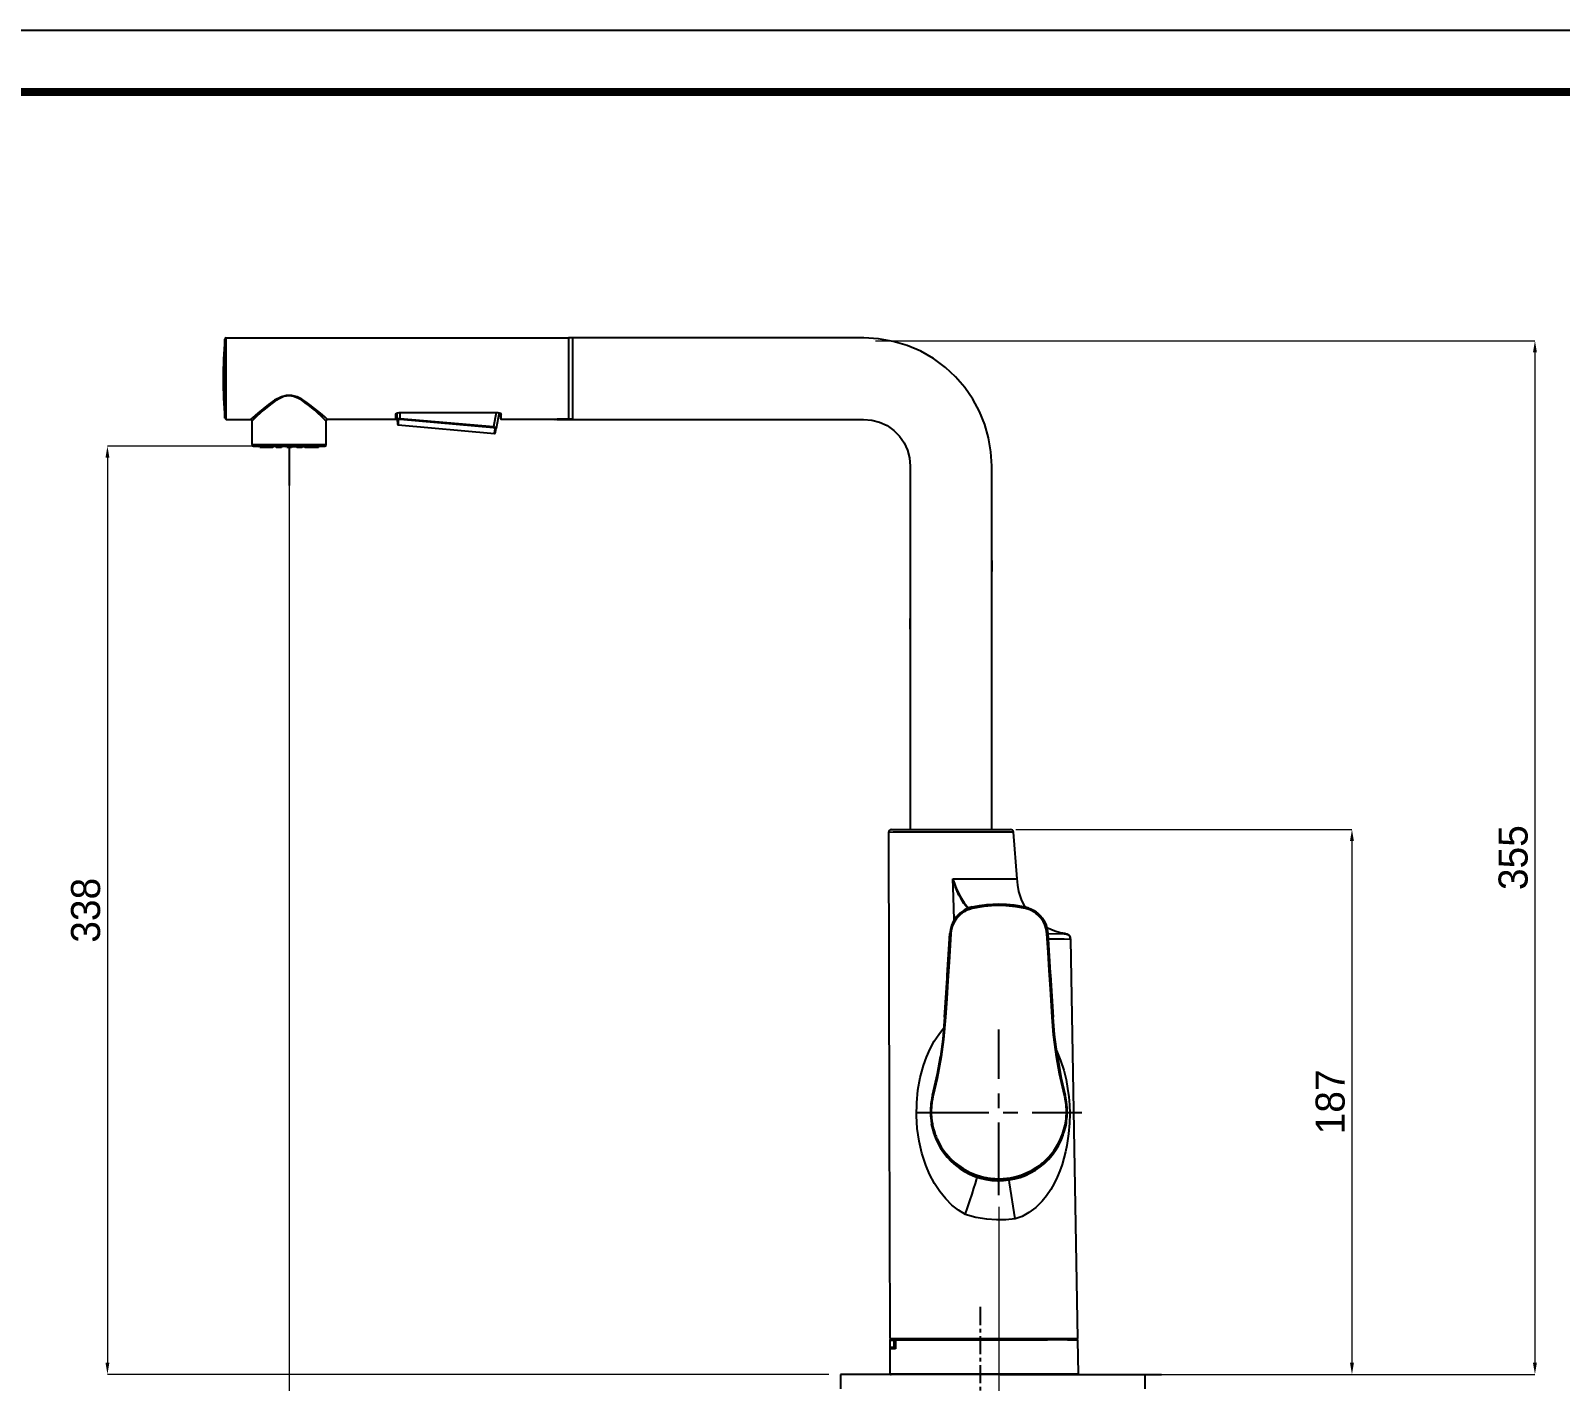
# Model space of a CAD drawing. Extents: x 1350 to 2592, y -2 to 907.
# Drawn here: x 1783 to 2309, y 443 to 907 of the extents above; entities that cross this region are included whole.
import ezdxf

# ---------------------------------------------------------------- set-up
doc = ezdxf.new("R2010")
doc.units = 0
doc.header["$LTSCALE"] = 10
doc.header["$MEASUREMENT"] = 0
doc.header["$PDMODE"] = 3
doc.header["$PDSIZE"] = -10
doc.linetypes.add('CENTER', pattern=[2, 1.25, -0.25, 0.25, -0.25])
doc.linetypes.add('CENTERX2', pattern=[4, 2.5, -0.5, 0.5, -0.5])
doc.layers.get('0').update_dxf_attribs({"linetype": 'CONTINUOUS'})
doc.layers.get('DEFPOINTS').update_dxf_attribs({"linetype": 'CONTINUOUS'})
doc.layers.add('중심선', color=1, linetype='CENTER', lineweight=25)
doc.styles.add('Daelim Dimension', font='')
doc.styles.get('Daelim Dimension').set_extended_font_data('나눔고딕')
doc.dimstyles.new('DEFAULT', dxfattribs={"dimscale": 2, "dimtxt": 2, "dimasz": 2, "dimexe": 0, "dimexo": 2, "dimgap": 1, "dimtad": 1, "dimdec": 0, "dimzin": 9, "dimdsep": 46, "dimtxsty": 'Daelim Dimension', "dimcen": 0.5, "dimclrd": 5, "dimclre": 5, "dimclrt": 256, "dimadec": 1, "dimazin": 0, "dimtfac": 1, "dimtdec": 0, "dimtix": 1, "dimtmove": 0, "dimatfit": 3, "dimfxl": 1, "dimtolj": 1, "dimtzin": 1, "dimlwd": 9, "dimlwe": 9, "dimarcsym": 0})

# ---------------------------------------------------------------- blocks, each defined once
blk = doc.blocks.new('*D10')
at = {"color": 5, "lineweight": 9, "ltscale": 0.5, "transparency": 16777216}
for p, q in [((1859.37, 764.59), (1809.15, 764.59)), ((1809.15, 760.59), (1809.15, 449.39)), ((2057.26, 445.39), (1809.15, 445.39))]:
    blk.add_line(p, q, dxfattribs=at)
at = {"color": 5, "ltscale": 0.5, "transparency": 16777216}
for points in [[(1808.49, 760.59), (1809.82, 760.59), (1809.15, 764.59)], [(1808.49, 449.39), (1809.82, 449.39), (1809.15, 445.39)]]:
    blk.add_solid(points, dxfattribs=at)
at = {"layer": 'DEFPOINTS', "color": 0, "ltscale": 0.5, "transparency": 16777216}
for p in [(1863.37, 764.59), (1809.15, 445.39), (2061.26, 445.39)]:
    blk.add_point(p, dxfattribs=at)
at = {"color": 7, "ltscale": 0.5, "transparency": 16777216, "insert": (1801.7, 604.99), "char_height": 10, "attachment_point": 5, "rotation": 90, "style": 'Daelim Dimension'}
blk.add_mtext('\\A1;\\A1;338', dxfattribs=at)
blk = doc.blocks.new('*D3')
at = {"color": 5, "lineweight": 9, "ltscale": 0.5, "transparency": 16777216}
for p, q in [((2121.49, 632.79), (2237.1, 632.79)), ((2237.1, 628.79), (2237.1, 449.39)), ((2147.88, 445.39), (2237.1, 445.39))]:
    blk.add_line(p, q, dxfattribs=at)
at = {"color": 5, "ltscale": 0.5, "transparency": 16777216}
for points in [[(2236.43, 628.79), (2237.77, 628.79), (2237.1, 632.79)], [(2236.43, 449.39), (2237.77, 449.39), (2237.1, 445.39)]]:
    blk.add_solid(points, dxfattribs=at)
at = {"layer": 'DEFPOINTS', "color": 0, "ltscale": 0.5, "transparency": 16777216}
for p in [(2117.49, 632.79), (2143.88, 445.39), (2237.1, 445.39)]:
    blk.add_point(p, dxfattribs=at)
at = {"color": 7, "ltscale": 0.5, "transparency": 16777216, "insert": (2229.66, 539.09), "char_height": 10, "attachment_point": 5, "rotation": 90, "style": 'Daelim Dimension'}
blk.add_mtext('\\A1;187', dxfattribs=at)
blk = doc.blocks.new('*D11')
at = {"color": 5, "lineweight": 9, "ltscale": 0.5, "transparency": 16777216}
for p, q in [((2073.3, 800.81), (2300.02, 800.81)), ((2300.02, 796.81), (2300.02, 449.39)), ((2147.88, 445.39), (2300.02, 445.39))]:
    blk.add_line(p, q, dxfattribs=at)
at = {"color": 5, "ltscale": 0.5, "transparency": 16777216}
for points in [[(2299.35, 796.81), (2300.69, 796.81), (2300.02, 800.81)], [(2299.35, 449.39), (2300.69, 449.39), (2300.02, 445.39)]]:
    blk.add_solid(points, dxfattribs=at)
at = {"layer": 'DEFPOINTS', "color": 0, "ltscale": 0.5, "transparency": 16777216}
for p in [(2069.3, 800.81), (2143.88, 445.39), (2300.02, 445.39)]:
    blk.add_point(p, dxfattribs=at)
at = {"color": 7, "ltscale": 0.5, "transparency": 16777216, "insert": (2292.57, 623.1), "char_height": 10, "attachment_point": 5, "rotation": 90, "style": 'Daelim Dimension'}
blk.add_mtext('\\A1;355', dxfattribs=at)
blk = doc.blocks.new('*D12')
at = {"color": 5, "lineweight": 9, "ltscale": 0.5, "transparency": 16777216}
for p, q in [((1871.62, 754.07), (1871.62, 395.21)), ((2115.68, 502.99), (2115.68, 395.21)), ((1875.62, 395.21), (2111.68, 395.21))]:
    blk.add_line(p, q, dxfattribs=at)
at = {"color": 5, "ltscale": 0.5, "transparency": 16777216}
for points in [[(1875.62, 395.87), (1875.62, 394.54), (1871.62, 395.21)], [(2111.68, 395.87), (2111.68, 394.54), (2115.68, 395.21)]]:
    blk.add_solid(points, dxfattribs=at)
at = {"layer": 'DEFPOINTS', "color": 0, "ltscale": 0.5, "transparency": 16777216}
for p in [(1871.62, 758.07), (2115.68, 506.99), (2115.68, 395.21)]:
    blk.add_point(p, dxfattribs=at)
at = {"color": 7, "ltscale": 0.5, "transparency": 16777216, "insert": (1993.65, 402.6), "char_height": 10, "attachment_point": 5, "style": 'Daelim Dimension'}
blk.add_mtext('\\A1;244', dxfattribs=at)

msp = doc.modelspace()

# ---------------------------------------------------------------- linework, layer by layer
at = {"color": 1, "linetype": 'CENTER', "ltscale": 0.5}
msp.add_line((2109.28, 468.59), (2109.28, 347.88), dxfattribs=at)
at = {"ltscale": 0.5}
msp.add_line((2165.82, 445.39), (2165.82, 440.39), dxfattribs=at)
msp.add_lwpolyline([(1350.49, -2.02), (2591.73, -2.02), (2591.73, 907.46), (1350.49, 907.46)], close=True, dxfattribs=at)
at = {"color": 5, "linetype": 'ByBlock', "lineweight": 200, "const_width": 2.86}
msp.add_lwpolyline([(1370.45, 36.93), (2571.65, 36.93), (2571.65, 886.35), (1370.45, 886.35)], close=True, dxfattribs=at)
at = {"color": 0, "linetype": 'Continuous'}
for points in [[(2085.22, 757.74), (2085.22, 701.66), (2085.22, 705.37), (2085.22, 669.08), (2085.22, 632.79)], [(2113.22, 632.79), (2113.22, 688.91), (2113.22, 725.22), (2113.22, 721.53), (2113.22, 757.84)]]:
    msp.add_lwpolyline(points, dxfattribs=at)
at = {"layer": '중심선', "color": 0, "linetype": 'Continuous'}
for p, q in [((1849.53, 774.25), (1849.53, 801.34)), ((1850.03, 801.79), (1967.72, 801.79)), ((1850.03, 773.79), (1850.03, 801.79)), ((1969.22, 801.79), (1967.72, 801.79)), ((1967.72, 801.79), (1967.72, 773.99)), ((1967.72, 801.79), (1967.72, 787.79)), ((1969.22, 773.79), (1969.22, 801.79)), ((1969.22, 773.79), (1969.22, 801.79)), ((1967.72, 787.79), (1967.72, 773.79)), ((1850.03, 773.79), (1858.37, 773.79)), ((1908.27, 773.79), (1884.87, 773.79)), ((1908.27, 773.79), (1908.27, 775.44)), ((1908.47, 773.99), (1908.47, 775.62)), ((1908.83, 773.67), (1908.81, 775.98)), ((1909.47, 776.17), (1943.37, 776.17)), ((1909.47, 776.14), (1943.37, 776.14)), ((1909.83, 773.99), (1909.81, 776.14)), ((1941.9, 770.92), (1909.81, 773.73)), ((1941.92, 771.18), (1909.83, 773.99)), ((1942.84, 776.14), (1941.92, 771.18)), ((1943.85, 776.1), (1942.85, 770.69)), ((1944.37, 775.63), (1944.42, 775.63)), ((1944.37, 773.99), (1944.37, 775.62)), ((1944.57, 773.79), (1944.57, 775.44)), ((1956.52, 773.79), (1944.57, 773.79)), ((1963.72, 773.79), (1969.22, 773.79)), ((1965.32, 773.99), (1967.72, 773.99)), ((1965.32, 773.98), (1967.72, 773.98)), ((1969.22, 773.9), (1965.42, 773.9)), ((1967.72, 773.79), (1969.22, 773.79)), ((1858.87, 765.09), (1858.87, 773.29)), ((1884.37, 765.09), (1884.37, 773.29)), ((1909.12, 771.87), (1942.26, 768.97)), ((1858.87, 765.09), (1884.37, 765.09)), ((1859.37, 764.59), (1883.87, 764.59)), ((1861.54, 764.09), (1861.47, 764.59)), ((1862.03, 764.09), (1861.96, 764.59)), ((1862.04, 764.09), (1862.03, 764.09)), ((1862.05, 764.59), (1862.14, 764.08)), ((1862.18, 764.09), (1862.08, 764.59)), ((1862.43, 764.09), (1862.18, 764.09)), ((1862.43, 764.09), (1862.4, 764.59)), ((1863.08, 764.09), (1863.04, 764.59)), ((1863.7, 764.09), (1863.08, 764.09)), ((1863.7, 764.09), (1863.79, 764.59)), ((1864.01, 764.59), (1864.11, 764.08)), ((1864.01, 764.08), (1864.06, 764.35)), ((1864.25, 764.09), (1864.15, 764.59)), ((1864.73, 764.09), (1864.25, 764.09)), ((1864.73, 764.09), (1864.73, 764.59)), ((1865.43, 764.09), (1865.43, 764.59)), ((1865.9, 764.09), (1865.43, 764.09)), ((1865.9, 764.09), (1866, 764.59)), ((1866.05, 764.08), (1866.15, 764.59)), ((1867.07, 764.49), (1866.13, 764.49)), ((1867.05, 764.59), (1867.15, 764.08)), ((1867.45, 764.09), (1867.36, 764.59)), ((1868.07, 764.09), (1867.45, 764.09)), ((1868.07, 764.09), (1868.11, 764.59)), ((1868.72, 764.09), (1868.76, 764.59)), ((1868.98, 764.09), (1868.72, 764.09)), ((1868.98, 764.09), (1869.07, 764.59)), ((1869.01, 764.08), (1869.11, 764.59)), ((1870.73, 764.49), (1869.09, 764.49)), ((1870.79, 764.09), (1870.72, 764.59)), ((1871.28, 764.09), (1871.21, 764.59)), ((1871.96, 764.09), (1871.28, 764.09)), ((1871.96, 764.09), (1872.03, 764.59)), ((1872.45, 764.09), (1872.52, 764.59)), ((1872.51, 764.49), (1874.15, 764.49)), ((1874.13, 764.59), (1874.23, 764.08)), ((1874.26, 764.09), (1874.17, 764.59)), ((1874.52, 764.09), (1874.26, 764.09)), ((1874.52, 764.09), (1874.48, 764.59)), ((1875.17, 764.09), (1875.13, 764.59)), ((1875.79, 764.09), (1875.17, 764.09)), ((1875.79, 764.09), (1875.88, 764.59)), ((1876.09, 764.08), (1876.19, 764.59)), ((1876.17, 764.49), (1877.11, 764.49)), ((1877.09, 764.59), (1877.19, 764.08)), ((1877.33, 764.09), (1877.23, 764.59)), ((1877.81, 764.09), (1877.33, 764.09)), ((1877.81, 764.09), (1877.81, 764.59)), ((1878.51, 764.09), (1878.51, 764.59)), ((1878.99, 764.09), (1878.51, 764.09)), ((1878.99, 764.09), (1879.08, 764.59)), ((1879.13, 764.08), (1879.23, 764.59)), ((1879.18, 764.35), (1879.23, 764.08)), ((1879.54, 764.09), (1879.44, 764.59)), ((1880.16, 764.09), (1879.54, 764.09)), ((1880.16, 764.09), (1880.2, 764.59)), ((1880.8, 764.09), (1880.84, 764.59)), ((1881.06, 764.09), (1880.8, 764.09)), ((1881.06, 764.09), (1881.15, 764.59)), ((1881.1, 764.08), (1881.19, 764.59)), ((1881.21, 764.09), (1881.2, 764.09)), ((1881.21, 764.09), (1881.28, 764.59)), ((1881.7, 764.09), (1881.77, 764.59)), ((2097.93, 582.65), (2098.83, 597.02)), ((2132.53, 597.02), (2133.38, 583.47)), ((2138.58, 596.94), (2138.58, 596.94)), ((2097.03, 568.27), (2097.87, 581.7)), ((2097.87, 581.7), (2097.93, 582.65)), ((2133.37, 583.47), (2133.43, 582.65)), ((2133.43, 582.65), (2134.33, 568.27)), ((2080.94, 457.8), (2080.94, 457.34)), ((2105.76, 457.8), (2121.68, 457.8)), ((2078.14, 457.14), (2078.14, 454.74)), ((2079.59, 457.14), (2079.59, 454.74)), ((2080.11, 457.14), (2080.11, 454.74)), ((2083.19, 457.32), (2083.19, 457.59)), ((2083.37, 457.59), (2083.37, 457.39)), ((2084.47, 457.34), (2084.47, 457.54)), ((2084.85, 457.34), (2084.85, 457.54)), ((2084.93, 457.54), (2084.93, 457.39)), ((2085.94, 457.54), (2085.94, 457.39)), ((2086.14, 457.54), (2086.14, 457.39)), ((2121.68, 457.59), (2105.76, 457.59)), ((2105.78, 457.39), (2122.16, 457.39)), ((2122.16, 457.2), (2105.78, 457.2)), ((2141.59, 457.39), (2141.59, 457.59)), ((2116.11, 445.39), (2061.26, 445.39)), ((2061.26, 445.39), (2061.26, 440.39)), ((2106.22, 445.6), (2121.8, 445.6)), ((2121.81, 445.39), (2106.22, 445.39)), ((2116.11, 445.39), (2171.65, 445.39))]:
    msp.add_line(p, q, dxfattribs=at)
at = {"layer": '중심선', "linetype": 'CENTERX2'}
for p, q in [((1871.62, 765.09), (1871.62, 751.06)), ((2115.68, 506.99), (2115.68, 563.99)), ((2087.18, 535.49), (2144.18, 535.49))]:
    msp.add_line(p, q, dxfattribs=at)
at = {"layer": '중심선', "color": 0, "linetype": 'Continuous'}
for points in [[(2069.3, 801.79), (2035.27, 801.79), (2013.26, 801.79), (1991.24, 801.79), (1969.22, 801.79)], [(2113.22, 757.84), (2112.95, 762.66), (2112.15, 767.42), (2110.84, 772.06), (2109.03, 776.54), (2106.74, 780.79), (2103.99, 784.75), (2100.82, 788.39), (2097.28, 791.67), (2093.21, 794.67), (2088.82, 797.19), (2084.17, 799.17), (2079.33, 800.61), (2074.35, 801.49), (2069.3, 801.79)], [(1884.87, 773.79), (1884.65, 773.98), (1884.02, 774.53), (1883.06, 775.37), (1881.83, 776.41), (1880.4, 777.58), (1878.8, 778.83), (1877.43, 779.8), (1875.95, 780.73), (1874.35, 781.52), (1872.6, 782.03), (1870.77, 782.05), (1869.02, 781.57), (1866.65, 780.35), (1864.54, 778.9), (1862.66, 777.44), (1861.02, 776.08), (1859.94, 775.16), (1859.1, 774.43), (1858.56, 773.96), (1858.37, 773.79)], [(1884.37, 773.29), (1884.37, 773.29), (1884.37, 773.29), (1884.35, 773.31), (1884.07, 773.57), (1883.49, 774.12), (1882.66, 774.89), (1881.63, 775.84), (1880.43, 776.91), (1879.42, 777.77), (1878.34, 778.65), (1877.19, 779.53), (1875.96, 780.37), (1874.63, 781.12), (1873.18, 781.68), (1871.62, 781.9), (1869.81, 781.61), (1868.15, 780.89), (1866.65, 779.96), (1865.27, 778.94), (1863.99, 777.92), (1862.81, 776.91), (1861.61, 775.84), (1860.58, 774.89), (1859.74, 774.12), (1859.16, 773.57), (1858.89, 773.31), (1858.87, 773.29), (1858.87, 773.29)], [(1858.37, 773.79), (1858.76, 773.61), (1858.87, 773.29)], [(1908.27, 775.44), (1908.37, 775.72), (1908.67, 775.97), (1909.47, 776.17)], [(1908.27, 775.44), (1908.42, 775.5), (1908.47, 775.62)], [(1908.47, 775.62), (1908.47, 775.69), (1908.49, 775.74)], [(1908.48, 775.74), (1908.63, 775.87), (1908.85, 776.01), (1909.48, 776.14)], [(1908.86, 773.75), (1908.84, 773.7), (1908.83, 773.67)], [(1908.83, 773.67), (1908.84, 772.26), (1908.84, 772.17), (1908.84, 772.17), (1908.84, 772.17), (1908.84, 772.17), (1908.84, 772.17), (1908.84, 772.17), (1908.84, 772.17), (1908.84, 772.17)], [(1909.11, 773.4), (1908.89, 773.5), (1908.83, 773.67)], [(1909.83, 773.99), (1909.14, 773.92), (1908.86, 773.75)], [(1909.81, 773.73), (1909.32, 773.66), (1909.16, 773.54), (1909.11, 773.4)], [(1909.11, 773.4), (1909.12, 771.97), (1909.12, 771.88), (1909.12, 771.87), (1909.12, 771.87), (1909.12, 771.87), (1909.12, 771.87)], [(1909.47, 776.17), (1909.47, 776.14), (1909.47, 776.14), (1909.47, 776.14), (1909.47, 776.14)], [(1909.81, 773.73), (1909.82, 773.85), (1909.83, 773.99)], [(1943.37, 776.17), (1943.37, 776.14), (1943.37, 776.14), (1943.37, 776.14), (1943.37, 776.14)], [(1943.37, 776.17), (1943.91, 776.08), (1944.32, 775.87), (1944.57, 775.44)], [(1943.86, 776.06), (1944.22, 775.87), (1944.35, 775.74)], [(1944.37, 775.62), (1944.36, 775.69), (1944.35, 775.74)], [(1944.57, 775.44), (1944.41, 775.51), (1944.37, 775.62)], [(1956.52, 773.79), (1956.52, 773.79), (1956.53, 773.79), (1956.63, 773.8), (1957.92, 773.86), (1959.21, 773.8), (1959.31, 773.79), (1959.32, 773.79), (1959.32, 773.79)], [(1963.02, 773.79), (1960.95, 773.79), (1959.32, 773.79)], [(1963.02, 773.79), (1963.02, 773.79), (1963.03, 773.79), (1963.19, 773.82), (1963.69, 773.89), (1964.43, 773.96), (1965.32, 773.99)], [(1963.52, 773.86), (1963.63, 773.81), (1963.72, 773.79)], [(1965.42, 773.9), (1963.85, 773.81), (1963.73, 773.79), (1963.72, 773.79), (1963.72, 773.79), (1963.72, 773.79), (1963.72, 773.79), (1963.72, 773.79), (1963.72, 773.79)], [(1969.22, 773.79), (2003.19, 773.79), (2025.17, 773.79), (2047.16, 773.79), (2069.14, 773.79)], [(2069.14, 773.79), (2071.95, 773.56), (2074.68, 772.83), (2077.24, 771.63), (2079.55, 770.01), (2081.54, 768), (2083.12, 765.72), (2084.28, 763.19), (2084.99, 760.51), (2085.22, 757.74)], [(1908.84, 772.17), (1908.97, 771.93), (1909.17, 771.87)], [(1941.9, 770.92), (1941.91, 771.05), (1941.92, 771.18)], [(1942.53, 770.48), (1942.5, 770.63), (1942.37, 770.77), (1941.9, 770.92)], [(1942.85, 770.76), (1942.71, 770.92), (1942.49, 771.04), (1941.92, 771.18)], [(1942.21, 768.98), (1942.47, 769.04), (1942.58, 769.22)], [(1942.26, 768.97), (1942.26, 768.97), (1942.26, 768.97), (1942.26, 768.97), (1942.26, 768.98), (1942.27, 769.07), (1942.53, 770.48)], [(1942.53, 770.48), (1942.76, 770.54), (1942.85, 770.69)], [(1942.58, 769.22), (1942.58, 769.22), (1942.58, 769.22), (1942.58, 769.22), (1942.59, 769.31), (1942.85, 770.69)], [(1942.85, 770.69), (1942.85, 770.71), (1942.85, 770.73), (1942.85, 770.74), (1942.85, 770.76)], [(1862.03, 764.09), (1861.65, 764.09), (1861.54, 764.09)], [(1863.08, 764.09), (1862.66, 764.09), (1862.43, 764.09)], [(1864.01, 764.09), (1864.01, 764.09), (1863.99, 764.09), (1863.7, 764.09)], [(1864.25, 764.09), (1864.12, 764.09), (1864.11, 764.09), (1864.11, 764.09)], [(1865.43, 764.09), (1865.04, 764.09), (1864.73, 764.09)], [(1866.05, 764.09), (1866.05, 764.09), (1866.05, 764.09), (1866.05, 764.09), (1866.05, 764.09), (1866.05, 764.09), (1866.05, 764.09), (1866.04, 764.09), (1865.9, 764.09)], [(1867.45, 764.09), (1867.16, 764.09), (1867.15, 764.09), (1867.14, 764.09)], [(1868.72, 764.09), (1868.41, 764.09), (1868.07, 764.09)], [(1871.28, 764.09), (1870.9, 764.09), (1870.79, 764.09)], [(1872.45, 764.09), (1872.28, 764.09), (1871.96, 764.09)], [(1875.17, 764.09), (1874.75, 764.09), (1874.52, 764.09)], [(1876.09, 764.09), (1876.09, 764.09), (1876.07, 764.09), (1875.79, 764.09)], [(1877.33, 764.09), (1877.2, 764.09), (1877.19, 764.09), (1877.19, 764.09)], [(1878.51, 764.09), (1878.12, 764.09), (1877.81, 764.09)], [(1879.13, 764.09), (1879.13, 764.09), (1879.13, 764.09), (1879.13, 764.09), (1879.13, 764.09), (1879.13, 764.09), (1879.13, 764.09), (1879.12, 764.09), (1878.99, 764.09)], [(1879.54, 764.09), (1879.25, 764.09), (1879.24, 764.09), (1879.23, 764.09)], [(1880.8, 764.09), (1880.5, 764.09), (1880.16, 764.09)], [(1881.7, 764.09), (1881.53, 764.09), (1881.21, 764.09)], [(2078.71, 632.79), (2078.27, 632.7), (2077.92, 632.43), (2077.68, 631.78)], [(2120.75, 631.87), (2120.75, 631.87), (2120.75, 631.87), (2120.75, 631.87), (2120.75, 631.87), (2120.75, 631.87), (2120.65, 631.87), (2119.11, 631.87), (2099.22, 631.85), (2079.32, 631.81), (2077.79, 631.79), (2077.69, 631.79), (2077.68, 631.79), (2077.68, 631.79), (2077.68, 631.79)], [(2077.68, 631.79), (2077.96, 534.35), (2078.18, 457.8)], [(2078.68, 632.79), (2078.68, 632.79), (2078.68, 632.79), (2078.68, 632.79), (2078.68, 632.79), (2078.68, 632.79), (2078.68, 632.79), (2078.74, 632.79), (2079.68, 632.79), (2092.75, 632.79)], [(2092.75, 632.79), (2117.49, 632.79), (2119.6, 632.79), (2119.73, 632.79), (2119.73, 632.79), (2119.73, 632.79), (2119.73, 632.79), (2119.73, 632.79), (2119.73, 632.79), (2119.73, 632.79)], [(2120.75, 631.86), (2120.63, 632.27), (2120.36, 632.59), (2119.73, 632.79)], [(2122.01, 615.79), (2120.75, 631.87)], [(2100.35, 601.72), (2100.06, 609.6), (2099.83, 615.79)], [(2099.83, 615.79), (2099.88, 615.79), (2099.92, 615.79)], [(2100.08, 615.15), (2099.99, 615.51), (2099.92, 615.79)], [(2099.92, 615.79), (2120.46, 615.79), (2121.92, 615.79), (2122, 615.79), (2122.01, 615.79), (2122.01, 615.79), (2122.01, 615.79), (2122.01, 615.79)], [(2124.74, 606.05), (2123.45, 608.65), (2122.57, 611.43), (2122.18, 613.68), (2122, 615.96)], [(2100.08, 615.15), (2101.1, 612.3), (2102.46, 609.58), (2103.75, 607.58), (2105.22, 605.71)], [(2104.98, 605.59), (2104.17, 606.63), (2103.65, 607.36), (2103.16, 608.11), (2102.56, 609.1), (2101.95, 610.24), (2100.79, 612.92), (2100.63, 613.36), (2100.48, 613.81), (2100.34, 614.25), (2100.21, 614.7), (2100.08, 615.15)], [(2103.75, 605.02), (2103.66, 604.97), (2103.58, 604.92)], [(2105.02, 605.65), (2104.3, 605.32), (2103.75, 605.02)], [(2104.77, 604.98), (2104.52, 604.87), (2104.36, 604.79), (2104.2, 604.71), (2104.04, 604.62)], [(2106.54, 605.57), (2105.53, 605.28), (2104.77, 604.98)], [(2106.52, 606.13), (2105.67, 605.89), (2105.02, 605.65)], [(2106.54, 605.57), (2106.48, 605.95), (2106.48, 606.08), (2106.5, 606.11), (2106.52, 606.13)], [(2106.52, 606.13), (2109.03, 606.63), (2111.59, 606.98), (2115.68, 607.19)], [(2124.82, 605.57), (2121.47, 606.2), (2118.03, 606.55), (2114.56, 606.6), (2110.5, 606.28), (2106.54, 605.57)], [(2115.68, 607.19), (2118.28, 607.11), (2120.87, 606.85), (2124.84, 606.13)], [(2124.82, 605.57), (2124.88, 605.95), (2124.87, 606.08), (2124.86, 606.11), (2124.84, 606.13)], [(2128.01, 604.19), (2126.29, 605.1), (2124.82, 605.57)], [(2124.84, 606.13), (2125.1, 606.06), (2125.26, 606.02), (2125.43, 605.97), (2125.59, 605.92)], [(2125.59, 605.92), (2125.86, 605.83), (2126.03, 605.77), (2126.2, 605.7), (2126.37, 605.64)], [(2126.37, 605.64), (2126.73, 605.48), (2126.96, 605.37), (2127.19, 605.25), (2127.41, 605.13)], [(2127.41, 605.13), (2127.62, 605.01), (2127.78, 604.92)], [(2099.5, 600.05), (2099.01, 598.38), (2098.83, 597.02)], [(2101.17, 602.15), (2100.29, 600.85), (2099.64, 599.4), (2099.31, 598.19), (2099.15, 596.93)], [(2099.98, 601.09), (2099.7, 600.51), (2099.5, 600.05)], [(2101.14, 602.81), (2100.44, 601.88), (2099.98, 601.09)], [(2101.27, 602.96), (2101.19, 602.88), (2101.14, 602.81)], [(2103.34, 604.19), (2102.04, 603.13), (2101.17, 602.15)], [(2102.27, 603.96), (2101.69, 603.42), (2101.27, 602.96)], [(2102.5, 604.16), (2102.37, 604.05), (2102.27, 603.96)], [(2103.58, 604.92), (2102.96, 604.51), (2102.5, 604.16)], [(2104.04, 604.62), (2103.8, 604.48), (2103.64, 604.38), (2103.49, 604.29), (2103.34, 604.19)], [(2127.78, 604.92), (2128.19, 604.65), (2128.46, 604.46), (2128.71, 604.27), (2128.96, 604.06)], [(2129.22, 603.23), (2128.83, 603.58), (2128.56, 603.79), (2128.29, 604), (2128.01, 604.19)], [(2128.96, 604.06), (2129.01, 604.02), (2129.05, 603.99)], [(2129.05, 603.99), (2129.25, 603.81), (2129.4, 603.67)], [(2130.23, 602.13), (2129.9, 602.52), (2129.68, 602.77), (2129.46, 603), (2129.22, 603.23)], [(2129.4, 603.67), (2129.53, 603.55), (2129.63, 603.45)], [(2129.63, 603.45), (2129.8, 603.28), (2129.93, 603.14)], [(2129.93, 603.14), (2130.06, 602.99), (2130.16, 602.87)], [(2130.16, 602.87), (2130.35, 602.65), (2130.46, 602.51), (2130.57, 602.36), (2130.68, 602.21)], [(2132.2, 596.93), (2131.97, 598.51), (2131.47, 600.01), (2130.91, 601.12), (2130.23, 602.13)], [(2130.68, 602.21), (2130.83, 602), (2130.92, 601.87), (2131.01, 601.73), (2131.09, 601.59)], [(2131.09, 601.59), (2131.23, 601.35), (2131.32, 601.19), (2131.41, 601.03), (2131.49, 600.87)], [(2131.49, 600.87), (2131.6, 600.64), (2131.67, 600.48), (2131.74, 600.33), (2131.81, 600.17)], [(2131.81, 600.17), (2132.34, 598.44), (2132.53, 597.02)], [(2099.15, 596.93), (2098.54, 587.16), (2098.14, 580.83), (2097.74, 574.51), (2097.34, 568.19)], [(2099.15, 596.93), (2098.85, 596.99), (2098.83, 597.01), (2098.83, 597.02)], [(2138.58, 596.95), (2136.72, 597.28), (2134.89, 597.81), (2132.16, 598.99)], [(2132.2, 596.93), (2132.51, 596.99), (2132.52, 597.01), (2132.53, 597.02)], [(2134.01, 568.19), (2133.4, 577.96), (2133, 584.28), (2132.6, 590.61), (2132.2, 596.93)], [(2132.47, 596.98), (2138.16, 596.93), (2138.55, 596.93), (2138.58, 596.93)], [(2140.32, 594.99), (2140.28, 594.99), (2140.17, 594.99), (2138.15, 595.02), (2132.71, 595.1)], [(2140.32, 594.99), (2140.15, 595.76), (2139.69, 596.41), (2139.18, 596.76), (2138.58, 596.94)], [(2138.58, 596.94), (2139.31, 596.69), (2139.92, 596.15), (2140.22, 595.58), (2140.32, 594.99)], [(2138.58, 596.94), (2139.33, 596.68), (2139.92, 596.15), (2140.21, 595.6), (2140.32, 594.99)], [(2138.58, 596.93), (2138.58, 596.94), (2138.58, 596.94), (2138.58, 596.94), (2138.58, 596.94)], [(2140.32, 594.99), (2142.72, 457.79)], [(2097.03, 568.27), (2096.36, 560.68), (2095.57, 554.75)], [(2097.34, 568.19), (2096.66, 560.57), (2095.86, 554.62)], [(2097.34, 568.19), (2097.11, 568.23), (2097.05, 568.25), (2097.04, 568.26), (2097.03, 568.27)], [(2134.01, 568.19), (2134.31, 568.25), (2134.32, 568.26), (2134.33, 568.27)], [(2135.5, 554.62), (2134.52, 562.19), (2134.01, 568.19)], [(2135.79, 554.75), (2134.82, 562.29), (2134.33, 568.27)], [(2104.17, 500.43), (2101.79, 501.86), (2099.54, 503.64), (2097.39, 505.77), (2095.38, 508.26), (2093.54, 511.09), (2091.87, 514.27), (2090.58, 517.3), (2089.21, 521.43), (2088.24, 525.64), (2087.62, 529.93), (2087.35, 534.32), (2087.42, 538.77), (2087.83, 543.15), (2088.62, 547.45), (2089.78, 551.67), (2090.81, 554.51), (2092.07, 557.38), (2093.47, 559.98), (2095.02, 562.32), (2096.68, 564.4)], [(2092.87, 541.37), (2094.54, 548.85), (2095.57, 554.75)], [(2095.86, 554.62), (2094.47, 547.13), (2093.1, 541.27)], [(2095.57, 554.75), (2095.57, 554.74), (2095.58, 554.72), (2095.64, 554.69), (2095.86, 554.62)], [(2135.5, 556.8), (2136.91, 553.37), (2138, 550), (2138.79, 546.79), (2139.34, 543.73), (2139.71, 540.83), (2139.93, 538.08), (2140.03, 535.05), (2139.95, 531.76), (2139.66, 528.12), (2139.07, 524.15), (2138.62, 521.93), (2138.07, 519.76), (2137.43, 517.6), (2136.67, 515.45), (2135.75, 513.24), (2134.68, 511.03), (2133.52, 508.99), (2132.08, 506.86), (2130.57, 504.97), (2128.37, 502.78), (2126.04, 501.03), (2123.66, 499.75), (2121.26, 498.93)], [(2135.79, 554.75), (2135.78, 554.74), (2135.77, 554.72), (2135.71, 554.69), (2135.5, 554.62)], [(2138.25, 541.27), (2136.55, 548.73), (2135.5, 554.62)], [(2135.79, 554.75), (2137.14, 547.24), (2138.48, 541.37)], [(2138.48, 541.37), (2138.39, 541.75), (2138.31, 542.05)], [(2092.2, 536.79), (2092.18, 536.07), (2092.18, 535.61), (2092.18, 535.14), (2092.2, 534.68)], [(2092.25, 537.49), (2092.22, 537.1), (2092.2, 536.79)], [(2092.46, 539.32), (2092.32, 538.3), (2092.25, 537.49)], [(2092.45, 536.62), (2092.44, 535.76), (2092.44, 535.2), (2092.46, 534.64), (2092.49, 534.09)], [(2092.47, 536.89), (2092.46, 536.74), (2092.45, 536.62)], [(2092.52, 539.68), (2092.49, 539.48), (2092.46, 539.32)], [(2092.53, 537.9), (2092.49, 537.34), (2092.47, 536.89)], [(2092.87, 541.37), (2092.66, 540.43), (2092.52, 539.68)], [(2092.54, 538.04), (2092.53, 537.97), (2092.53, 537.9)], [(2092.65, 538.95), (2092.61, 538.64), (2092.58, 538.44), (2092.56, 538.24), (2092.54, 538.04)], [(2092.85, 540.08), (2092.77, 539.7), (2092.73, 539.45), (2092.69, 539.2), (2092.65, 538.95)], [(2093.1, 541.27), (2093.01, 540.86), (2092.95, 540.6), (2092.9, 540.34), (2092.85, 540.08)], [(2092.87, 541.37), (2092.88, 541.36), (2092.89, 541.35), (2093.1, 541.27)], [(2138.25, 541.27), (2138.47, 541.35), (2138.48, 541.36), (2138.48, 541.37)], [(2138.63, 539.39), (2138.52, 540.03), (2138.44, 540.45), (2138.35, 540.86), (2138.25, 541.27)], [(2138.77, 539.69), (2138.47, 541.35)], [(2138.87, 539.5), (2138.67, 540.55), (2138.48, 541.37)], [(2138.7, 538.91), (2138.66, 539.18), (2138.63, 539.39)], [(2138.83, 537.93), (2138.79, 538.27), (2138.77, 538.48), (2138.74, 538.7), (2138.7, 538.91)], [(2138.8, 531.47), (2139.15, 534.46), (2139.15, 536.82)], [(2138.85, 537.56), (2138.84, 537.77), (2138.83, 537.93)], [(2138.9, 534.95), (2138.91, 536.41), (2138.85, 537.56)], [(2138.91, 539.23), (2138.89, 539.38), (2138.87, 539.5)], [(2139.14, 537.04), (2139.08, 537.79), (2139.04, 538.27), (2138.98, 538.75), (2138.91, 539.23)], [(2139.15, 536.82), (2139.14, 536.94), (2139.14, 537.04)], [(2092.2, 534.68), (2092.21, 534.5), (2092.22, 534.36)], [(2092.22, 534.36), (2092.36, 532.75), (2092.55, 531.5)], [(2092.49, 534.09), (2092.5, 533.99), (2092.5, 533.92)], [(2092.5, 533.92), (2092.56, 533.35), (2092.62, 532.9)], [(2095.54, 523.57), (2094.42, 525.67), (2093.52, 527.87), (2092.56, 531.5)], [(2092.62, 532.9), (2092.64, 532.74), (2092.66, 532.61)], [(2092.66, 532.61), (2092.73, 532.19), (2092.77, 531.92), (2092.82, 531.64), (2092.88, 531.37)], [(2092.88, 531.37), (2092.9, 531.27), (2092.91, 531.19)], [(2137.57, 527.15), (2138.34, 529.48), (2138.78, 531.37)], [(2137.73, 528.51), (2138.45, 531.17), (2138.79, 533.31)], [(2138.78, 531.37), (2138.79, 531.42), (2138.8, 531.47)], [(2138.79, 533.31), (2138.87, 534.23), (2138.9, 534.95)], [(2092.91, 531.19), (2093.23, 529.83), (2093.54, 528.78)], [(2093.54, 528.78), (2093.58, 528.64), (2093.62, 528.53)], [(2093.62, 528.53), (2093.82, 527.93), (2093.97, 527.54), (2094.12, 527.15), (2094.28, 526.77)], [(2094.28, 526.77), (2094.46, 526.37), (2094.6, 526.05)], [(2094.6, 526.05), (2096.01, 523.47), (2097.34, 521.59)], [(2132.86, 520.24), (2134.53, 522.28), (2135.96, 524.52), (2136.9, 526.38), (2137.66, 528.32)], [(2134.31, 521.38), (2136.34, 524.5), (2137.57, 527.15)], [(2137.66, 528.32), (2137.7, 528.42), (2137.73, 528.51)], [(2096.61, 521.95), (2096, 522.85), (2095.54, 523.57)], [(2100.57, 517.69), (2098.23, 519.95), (2096.61, 521.95)], [(2097.34, 521.59), (2097.51, 521.37), (2097.65, 521.21)], [(2097.65, 521.21), (2099.08, 519.61), (2100.65, 518.15), (2103.37, 516.17)], [(2131.6, 518.41), (2133.06, 519.87), (2134.11, 521.11)], [(2134.11, 521.11), (2134.22, 521.26), (2134.31, 521.38)], [(2101.04, 517.31), (2100.78, 517.52), (2100.57, 517.69)], [(2107.97, 513.49), (2105.9, 514.32), (2103.92, 515.34), (2101.04, 517.31)], [(2103.37, 516.17), (2105.82, 514.84), (2107.85, 514.02)], [(2126.54, 515.34), (2127.98, 516.17), (2129.07, 516.89)], [(2127.69, 515.49), (2129.63, 516.78), (2131.07, 517.93)], [(2129.07, 516.89), (2129.09, 516.91), (2129.11, 516.92)], [(2129.11, 516.92), (2129.62, 517.29), (2130.01, 517.59)], [(2130.01, 517.59), (2130.5, 517.98), (2130.87, 518.29)], [(2130.87, 518.29), (2131.16, 518.54), (2131.34, 518.7), (2131.52, 518.87), (2131.7, 519.04)], [(2131.07, 517.93), (2131.37, 518.2), (2131.6, 518.41)], [(2131.7, 519.04), (2131.78, 519.11), (2131.84, 519.17)], [(2131.84, 519.17), (2132.41, 519.75), (2132.85, 520.22)], [(2132.85, 520.22), (2132.85, 520.22), (2132.85, 520.22), (2132.85, 520.22), (2132.85, 520.22), (2132.85, 520.22), (2132.85, 520.22), (2132.85, 520.22), (2132.86, 520.24)], [(2104.15, 500.41), (2104.93, 502.69), (2105.71, 505.05), (2106.46, 507.34), (2107.12, 509.39), (2107.64, 511.07), (2107.99, 512.28), (2108.14, 512.85), (2108.2, 513.15), (2108.2, 513.2), (2108.2, 513.21), (2108.2, 513.21)], [(2107.85, 514.02), (2109.33, 513.54), (2110.51, 513.24)], [(2108.99, 513.16), (2108.41, 513.34), (2107.97, 513.49)], [(2115.68, 512.19), (2111.89, 512.5), (2108.99, 513.16)], [(2110.51, 513.24), (2110.58, 513.23), (2110.63, 513.22)], [(2110.63, 513.22), (2111.34, 513.07), (2111.8, 512.99), (2112.26, 512.92), (2112.73, 512.85)], [(2112.73, 512.85), (2112.99, 512.82), (2113.2, 512.8)], [(2113.2, 512.8), (2113.52, 512.77), (2113.73, 512.75), (2113.94, 512.73), (2114.15, 512.72)], [(2114.15, 512.72), (2114.37, 512.7), (2114.54, 512.69)], [(2114.54, 512.69), (2114.72, 512.69), (2114.85, 512.68)], [(2114.85, 512.68), (2115.19, 512.67), (2115.41, 512.66), (2115.63, 512.66), (2115.85, 512.67)], [(2115.68, 512.19), (2117.47, 512.26), (2118.86, 512.41)], [(2115.85, 512.67), (2115.99, 512.67), (2116.1, 512.67)], [(2116.1, 512.67), (2116.29, 512.67), (2116.45, 512.68)], [(2116.45, 512.68), (2116.62, 512.68), (2116.76, 512.69)], [(2116.76, 512.69), (2116.99, 512.7), (2117.17, 512.71)], [(2117.17, 512.71), (2117.62, 512.75), (2117.91, 512.78), (2118.2, 512.81), (2118.5, 512.84)], [(2118.5, 512.84), (2118.83, 512.88), (2119.11, 512.92)], [(2118.86, 512.41), (2119.03, 512.43), (2119.16, 512.45)], [(2119.11, 512.92), (2121.22, 513.34), (2123.29, 513.94), (2126.38, 515.26)], [(2119.16, 512.45), (2120.69, 512.73), (2121.86, 513.02)], [(2121.26, 498.93), (2119.39, 511.32), (2119.27, 512.21), (2119.26, 512.26), (2119.26, 512.26), (2119.26, 512.27), (2119.26, 512.27)], [(2119.44, 512.5), (2119.64, 512.53), (2119.77, 512.55)], [(2121.86, 513.02), (2122.22, 513.12), (2122.51, 513.21)], [(2122.51, 513.21), (2125.23, 514.22), (2127.26, 515.24)], [(2126.38, 515.26), (2126.47, 515.31), (2126.54, 515.34)], [(2127.26, 515.24), (2127.5, 515.38), (2127.69, 515.49)], [(2121.26, 498.93), (2118.05, 498.58), (2114.82, 498.51), (2111.58, 498.74), (2107.82, 499.36), (2104.15, 500.38)], [(2078.18, 457.8), (2078.18, 457.8), (2078.18, 457.8), (2078.18, 457.8), (2078.19, 457.8), (2078.29, 457.8), (2080.1, 457.8), (2105.76, 457.8)], [(2121.68, 457.8), (2124.73, 457.8), (2127.76, 457.8), (2130.67, 457.8), (2133.37, 457.8), (2135.77, 457.8), (2137.58, 457.8), (2139, 457.8), (2140.34, 457.8), (2141.47, 457.8), (2142.05, 457.8), (2142.46, 457.8), (2142.66, 457.8), (2142.72, 457.79)], [(2142.52, 457.59), (2142.67, 457.67), (2142.72, 457.79)], [(2078.34, 457.34), (2078.18, 457.27), (2078.14, 457.14)], [(2078.14, 457.14), (2078.17, 457.14), (2078.24, 457.14), (2079.59, 457.14)], [(2078.14, 454.74), (2078.21, 454.59), (2078.34, 454.54)], [(2078.14, 454.74), (2078.15, 454.74), (2078.23, 454.74), (2079.59, 454.74)], [(2078.29, 454.33), (2078.21, 454.25), (2078.19, 454.19)], [(2078.19, 454.19), (2078.21, 449.34), (2078.22, 445.53)], [(2080.13, 454.19), (2078.31, 454.19), (2078.2, 454.19), (2078.19, 454.19), (2078.19, 454.19), (2078.19, 454.19), (2078.19, 454.19)], [(2078.34, 457.34), (2078.35, 457.34), (2078.43, 457.34), (2079.78, 457.34)], [(2079.78, 454.54), (2078.43, 454.54), (2078.35, 454.54), (2078.34, 454.54), (2078.34, 454.54)], [(2105.76, 457.59), (2078.82, 457.59), (2078.44, 457.59), (2078.39, 457.59), (2078.38, 457.59), (2078.38, 457.59), (2078.38, 457.59), (2078.38, 457.59), (2078.38, 457.59), (2078.39, 457.59), (2079.45, 457.59)], [(2078.44, 454.39), (2078.4, 454.39), (2078.4, 454.39), (2078.4, 454.39), (2078.4, 454.39), (2078.4, 454.39), (2078.4, 454.39), (2078.4, 454.39), (2078.4, 454.39), (2078.43, 454.39), (2080.13, 454.39)], [(2079.78, 457.34), (2079.64, 457.26), (2079.59, 457.14)], [(2079.59, 457.14), (2079.87, 457.14), (2080.11, 457.14)], [(2079.59, 454.74), (2079.66, 454.59), (2079.78, 454.54)], [(2079.59, 454.74), (2079.87, 454.74), (2080.11, 454.74)], [(2079.78, 457.34), (2080, 457.34), (2080.18, 457.34)], [(2080.3, 454.54), (2080, 454.54), (2079.78, 454.54)], [(2080.14, 457.24), (2080.12, 457.19), (2080.11, 457.14)], [(2080.11, 454.74), (2080.18, 454.59), (2080.3, 454.54)], [(2105.78, 457.2), (2100.62, 457.2), (2095.37, 457.2), (2092.08, 457.19), (2088.98, 457.19), (2086.16, 457.19), (2083.72, 457.19), (2081.69, 457.19), (2080.13, 457.19)], [(2080.13, 457.19), (2080.13, 455.51), (2080.13, 454.19)], [(2080.13, 454.34), (2080.13, 454.45), (2080.13, 454.54)], [(2080.32, 457.39), (2081.89, 457.39), (2083.89, 457.39), (2086.29, 457.39), (2089.01, 457.39), (2092.04, 457.39), (2096.36, 457.39), (2101, 457.39), (2105.78, 457.39)], [(2082.39, 457.34), (2082.42, 457.33), (2082.45, 457.28), (2082.48, 457.14)], [(2083.19, 457.32), (2083.16, 457.34), (2083.14, 457.34)], [(2142.52, 457.59), (2142.41, 457.59), (2140.93, 457.59), (2121.68, 457.59)], [(2122.16, 457.39), (2140.98, 457.39), (2142.42, 457.39), (2142.53, 457.39)], [(2142.73, 457.19), (2142.61, 457.2), (2142.03, 457.21), (2140.92, 457.22), (2139.32, 457.23), (2137.31, 457.24), (2134.97, 457.24), (2132.43, 457.23), (2129.78, 457.22), (2127.14, 457.21), (2124.58, 457.2), (2122.16, 457.2)], [(2142.53, 457.39), (2142.68, 457.32), (2142.73, 457.19)], [(2142.73, 457.19), (2142.93, 445.59)], [(2078.22, 445.6), (2078.22, 445.6), (2078.22, 445.6), (2078.22, 445.6), (2078.22, 445.6), (2078.22, 445.6), (2078.22, 445.6), (2078.31, 445.6), (2080.09, 445.6), (2106.22, 445.6)], [(2078.23, 445.58), (2078.24, 445.57), (2078.26, 445.55), (2078.35, 445.5), (2078.46, 445.46)], [(2106.22, 445.39), (2079.68, 445.39), (2078.48, 445.39), (2078.42, 445.39), (2078.42, 445.39), (2078.42, 445.39), (2078.42, 445.39), (2078.42, 445.39), (2078.42, 445.39), (2078.61, 445.39)], [(2121.8, 445.6), (2124.86, 445.6), (2127.91, 445.6), (2130.83, 445.6), (2133.54, 445.6), (2135.95, 445.6), (2137.77, 445.6), (2139.2, 445.6), (2140.54, 445.6), (2141.68, 445.6), (2142.26, 445.6), (2142.67, 445.6), (2142.87, 445.6), (2142.93, 445.59)], [(2142.73, 445.39), (2142.62, 445.39), (2141.14, 445.39), (2121.81, 445.39)], [(2142.93, 445.59), (2142.86, 445.44), (2142.73, 445.39)]]:
    msp.add_lwpolyline(points, dxfattribs=at)
for centre, radius, start, end in [((1998.92, 787.79), 150, 174.819, 180), ((1850.03, 801.29), 0.5, 90, 174.819), ((1998.92, 787.79), 150, 180, 185.181), ((1850.03, 774.29), 0.5, 185.181, 270), ((1884.87, 773.29), 0.5, 89.9998, 180), ((1908.27, 773.99), 0.2, 270, 0), ((1944.57, 773.99), 0.2, 180, 270), ((1963.02, 773.99), 0.2, 269.9869, 291.1703), ((1859.37, 765.09), 0.5, 180, 270), ((1883.87, 765.09), 0.5, 270, 0), ((2115.68, 535.49), 23.5, 165.6227, 183.9938), ((2115.68, 535.49), 23.5, 355.7814, 9.4836), ((2115.68, 535.49), 23.5, 187.4417, 340.6329), ((2115.68, 535.49), 23.5, 346.4493, 352.5694), ((2111.68, 513.55), 1, 259.7596, 271.0837), ((2119.68, 513.55), 1, 269.3517, 280.2404), ((2080.32, 457.19), 0.2, 90, 179.9913), ((2080.32, 457.19), 0.2, 90, 130.0828)]:
    msp.add_arc(centre, radius, start, end, dxfattribs=at)
for centre, major_axis, ratio, start_param, end_param in [((2123.31, 605.95), (-0.097, -0.491), 0.189193, 3.141576, 4.015207), ((2080.32, 457.19), (0, 0.2), 0.930788, 0, 1.570858)]:
    msp.add_ellipse(centre, major_axis=major_axis, ratio=ratio, start_param=start_param, end_param=end_param, dxfattribs=at)

# ---------------------------------------------------------------- dimensions: what is measured, and where the dimension line sits
at = {"color": 5, "ltscale": 0.5}
for base, p1, picture, middle in [((2300.02, 445.39), (2069.3, 800.81), '*D11', (2292.57, 623.1)), ((2237.1, 445.39), (2117.49, 632.79), '*D3', (2229.66, 539.09))]:
    dim = msp.add_linear_dim(base=base, p1=p1, p2=(2143.88, 445.39), angle=90, dimstyle='DEFAULT', override={"dimtxt": 5, "dimclrt": 7}, dxfattribs=at)
    dim.commit()
    dim.dimension.update_dxf_attribs({"geometry": picture, "text_midpoint": middle})
dim = msp.add_linear_dim(base=(1809.15, 445.39), p1=(1863.37, 764.59), p2=(2061.26, 445.39), angle=90, text='\\A1;338', dimstyle='DEFAULT', override={"dimtxt": 5, "dimclrt": 7}, dxfattribs=at)
dim.commit()
dim.dimension.update_dxf_attribs({"geometry": '*D10', "text_midpoint": (1801.7, 604.99)})
dim = msp.add_linear_dim(base=(2115.68, 395.21), p1=(1871.62, 758.07), p2=(2115.68, 506.99), dimstyle='DEFAULT', override={"dimtxt": 5, "dimclrt": 7}, dxfattribs=at)
dim.commit()
dim.dimension.update_dxf_attribs({"geometry": '*D12', "text_midpoint": (1993.65, 402.6)})

doc.saveas('drawing.dxf')
